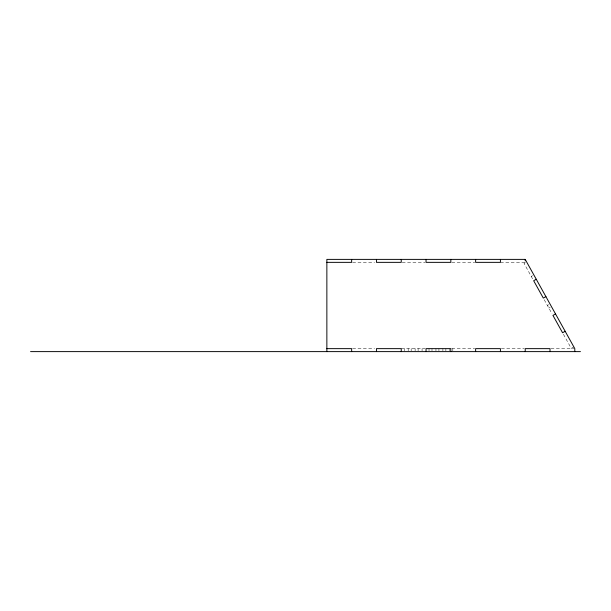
<?xml version="1.0" encoding="UTF-8"?>
<svg xmlns="http://www.w3.org/2000/svg" width="611" height="611" viewBox="0 0 611 611"><rect width="100%" height="100%" fill="white"/><g stroke="black" fill="none" stroke-linecap="round" stroke-linejoin="round"><path stroke-width="0.46" stroke-dasharray="3.06 2.29" d="M525.338 262.669L524.039 263.394L533.67 280.732M531.264 276.393L532.563 275.676M547.395 305.439L548.701 304.713M548.846 308.036L550.144 307.318M573.844 346.911L571.239 348.354L562.571 332.751M352.608 262.356L374.543 262.356M402.198 262.356L425.088 262.356M451.789 262.356L474.671 262.356M500.424 262.356L525.216 262.356M352.608 348.644L374.543 348.644M401.244 348.644L425.088 348.644M451.789 348.644L474.671 348.644M501.371 348.644L524.261 348.644M550.962 348.644L573.851 348.644M544.218 299.718L552.016 313.756M452.812 348.644L452.812 350.874M449.841 348.644L449.841 350.874M445.87 348.644L445.87 350.874M442.899 348.644L442.899 350.874M438.927 348.644L438.927 350.874M435.956 348.644L435.956 350.874M431.992 348.644L431.992 350.874M429.014 348.644L429.014 350.874M422.071 348.644L422.071 350.874M418.107 348.644L418.107 350.874M415.129 348.644L415.129 350.874M411.165 348.644L411.165 350.874M408.186 348.644L408.186 350.874M404.222 348.644L404.222 350.874"/><path stroke-width="0.92" d="M536.275 279.288L533.67 280.732L543.301 298.069L545.906 296.625M555.536 313.962L552.94 315.406L562.571 332.751L565.167 331.299M574.806 351.615L574.806 348.644L525.216 259.385L326.862 259.385L326.862 351.615M326.862 262.356L351.653 262.356L351.653 259.385M326.862 348.644L351.653 348.644L351.653 351.615M30.55 351.615L580.45 351.615M550.007 351.615L550.007 348.644L525.216 348.644L525.216 351.615M525.216 259.385L525.216 260.874M500.424 259.385L500.424 262.356L475.625 262.356L475.625 259.385M500.424 351.615L500.424 348.644L475.625 348.644L475.625 351.615M450.834 259.385L450.834 262.356L426.035 262.356L426.035 259.385M450.834 351.615L450.834 348.644L426.035 348.644L426.035 351.615M401.244 259.385L401.244 262.356L376.452 262.356L376.452 259.385M401.244 351.615L401.244 348.644L376.452 348.644L376.452 351.615"/></g></svg>
